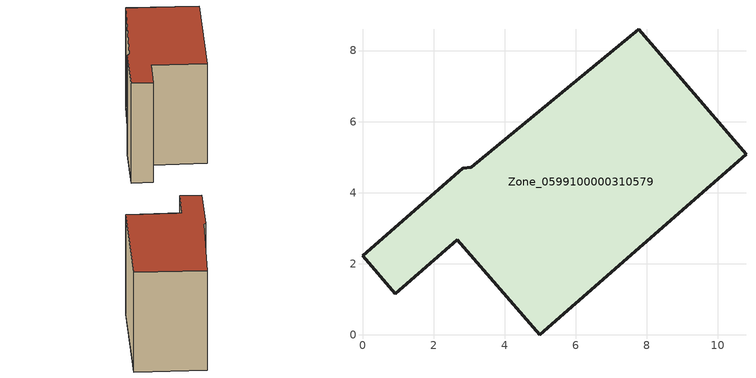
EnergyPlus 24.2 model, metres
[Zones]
Zone_0599100000310579
 floor ground (C_G): 0,2.22 2.83,4.69 3.06,4.72 7.77,8.6 10.79,5.08 4.99,0 2.67,2.67 0.92,1.15 z0
 wall outside (C_F): 2.83,4.69 0,2.22 0.92,1.15 2.67,2.67 4.99,0 10.79,5.08 7.77,8.6 3.06,4.72 2.83,4.69 z0:7.1
 roof outside (C_R): 7.77,8.6 3.06,4.72 2.83,4.69 0,2.22 0.92,1.15 2.67,2.67 4.99,0 10.79,5.08 z7.1
[BUILDING]
Pand.0599100000310579: North Axis=0; Terrain=City; Loads Convergence Tolerance Value=0.04; Temperature Convergence Tolerance Value=0.4; Solar Distribution=FullExterior; Maximum Number of Warmup Days=25; Minimum Number of Warmup Days=1
[Site:Location]
Rotterdam.The.Hague.AP_ZH_NLD Design_Conditions: Latitude=51.96; Longitude=4.45; Time Zone=1; Elevation=-4.5
[SITE:GROUNDTEMPERATURE:BUILDINGSURFACE]
18, 18, 18, 18, 18, 18, 18, 18, 18, 18, 18, 18
[MATERIAL] Thermal Absorptance=0.9; Solar Absorptance=0.7; Visible Absorptance=0.7
Name | Roughness | Thickness | Conductivity | Density | Specific Heat
G.TI.1946 | MediumSmooth | 0.15 | 1 | 540 | 1210
F.TI.1946 | Rough | 0.3 | 0.857143 | 1920 | 840
R.TI.1946 | MediumRough | 0.2 | 0.1 | 1500 | 1000
[CONSTRUCTION]
C_G: G.TI.1946
C_F: F.TI.1946
C_R: R.TI.1946
[ZONE]
Zone_0599100000310579: Type=1; Multiplier=1; Ceiling Height=Autocalculate; Volume=Autocalculate; Floor Area=autocalculate; Part of Total Floor Area=Yes
[ZONEINFILTRATION:DESIGNFLOWRATE]
Infil_Zone_0599100000310579: Zone or ZoneList or Space or SpaceList=Zone_0599100000310579; Schedule=AlwaysOn; Design Flow Rate Calculation Method=Flow/Area; Flow Rate per Floor Area=0.003; Constant Term Coefficient=1; Temperature Term Coefficient=0; Velocity Term Coefficient=0; Velocity Squared Term Coefficient=0
[HVACTEMPLATE:ZONE:IDEALLOADSAIRSYSTEM]
Zone_0599100000310579: Maximum Heating Supply Air Temperature=50; Minimum Cooling Supply Air Temperature=13; Maximum Heating Supply Air Humidity Ratio=0.0156; Minimum Cooling Supply Air Humidity Ratio=0.0077; Heating Limit=NoLimit; Cooling Limit=NoLimit; Dehumidification Control Type=ConstantSensibleHeatRatio; Cooling Sensible Heat Ratio=0.7; Dehumidification Setpoint=60; Humidification Control Type=None; Humidification Setpoint=30; Outdoor Air Method=None; Outdoor Air Flow Rate per Person=0.00944; Outdoor Air Flow Rate per Zone Floor Area=0; Outdoor Air Flow Rate per Zone=0; Demand Controlled Ventilation Type=None; Outdoor Air Economizer Type=NoEconomizer; Heat Recovery Type=None; Sensible Heat Recovery Effectiveness=0.7; Latent Heat Recovery Effectiveness=0.65
[ZONECONTROL:THERMOSTAT]
ThermostatControl_Zone_0599100000310579: Zone or ZoneList=Zone_0599100000310579; Control Type Schedule=DualSetpointControlType; Control 1=Thermostat_Zone_0599100000310579; Temperature Difference Between Cutout And Setpoint=0
[THERMOSTATSETPOINT:DUALSETPOINT]
Thermostat_Zone_0599100000310579: Heating Setpoint Temperature Schedule=HeatingSetpoint_Zone_0599100000310579; Cooling Setpoint Temperature Schedule=CoolingSetpoint_Zone_0599100000310579
[SCHEDULE:COMPACT]
HeatingSetpoint_Zone_0599100000310579: Through: 12/31, For: AllDays, Until: 24:00, 21
CoolingSetpoint_Zone_0599100000310579: Through: 12/31, For: AllDays, Until: 24:00, 24
DualSetpointControlType: Through: 12/31, For: AllDays, Until: 24:00, 4
AlwaysOn: Through: 12/31, For: AllDays, Until: 24:00, 1
